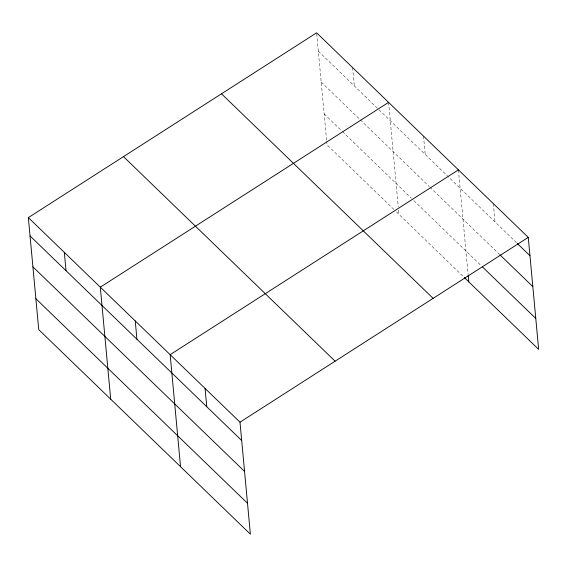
<?xml version="1.0" encoding="UTF-8"?>
<svg xmlns="http://www.w3.org/2000/svg" width="567" height="567" viewBox="0 0 567 567"><rect width="100%" height="100%" fill="white"/><g stroke="black" fill="none" stroke-linecap="round" stroke-linejoin="round"><path stroke-width="0.43" stroke-dasharray="2.83 2.13" d="M318.321 51.136L516.629 242.804M321.184 82.052L359.691 119.268M360.321 119.878L429.332 186.578M429.97 187.195L499.173 254.087M324.14 113.903L341.816 130.984M342.447 131.594L411.337 198.181M413.875 200.64L481.177 265.689M393.916 209.492L327.01 144.819L326.691 141.389M396.439 211.93L463.728 276.965M493.34 203.617L495.041 221.938M458.419 169.866L468.094 274.144M423.499 136.115L425.193 154.437M388.579 102.358L398.247 206.643M398.566 210.073L398.97 214.369M352.596 67.586L354.297 85.908M316.698 33.687L326.613 140.524"/><path stroke-width="0.85" d="M28.35 217.622L239.99 422.181L250.38 534.192L38.74 329.633L28.35 217.622L316.62 32.808L528.26 237.367L538.65 349.378L464.366 277.582M388.579 102.358L100.309 287.171L110.7 399.182M458.419 169.866L170.15 354.673L180.54 466.684M239.99 422.181L528.26 237.367M517.26 243.42L529.961 255.696M499.811 254.696L532.824 286.611M482.446 266.915L535.78 318.463M221.491 93.796L433.131 298.355M123.478 156.634L335.118 361.193M30.051 235.943L241.691 440.502M32.914 266.859L244.561 471.418M35.87 298.717L247.517 503.269M468.172 275.002L468.81 281.877M205.07 388.43L206.771 406.752M135.23 320.922L136.93 339.25M64.326 252.4L66.027 270.721"/></g></svg>
